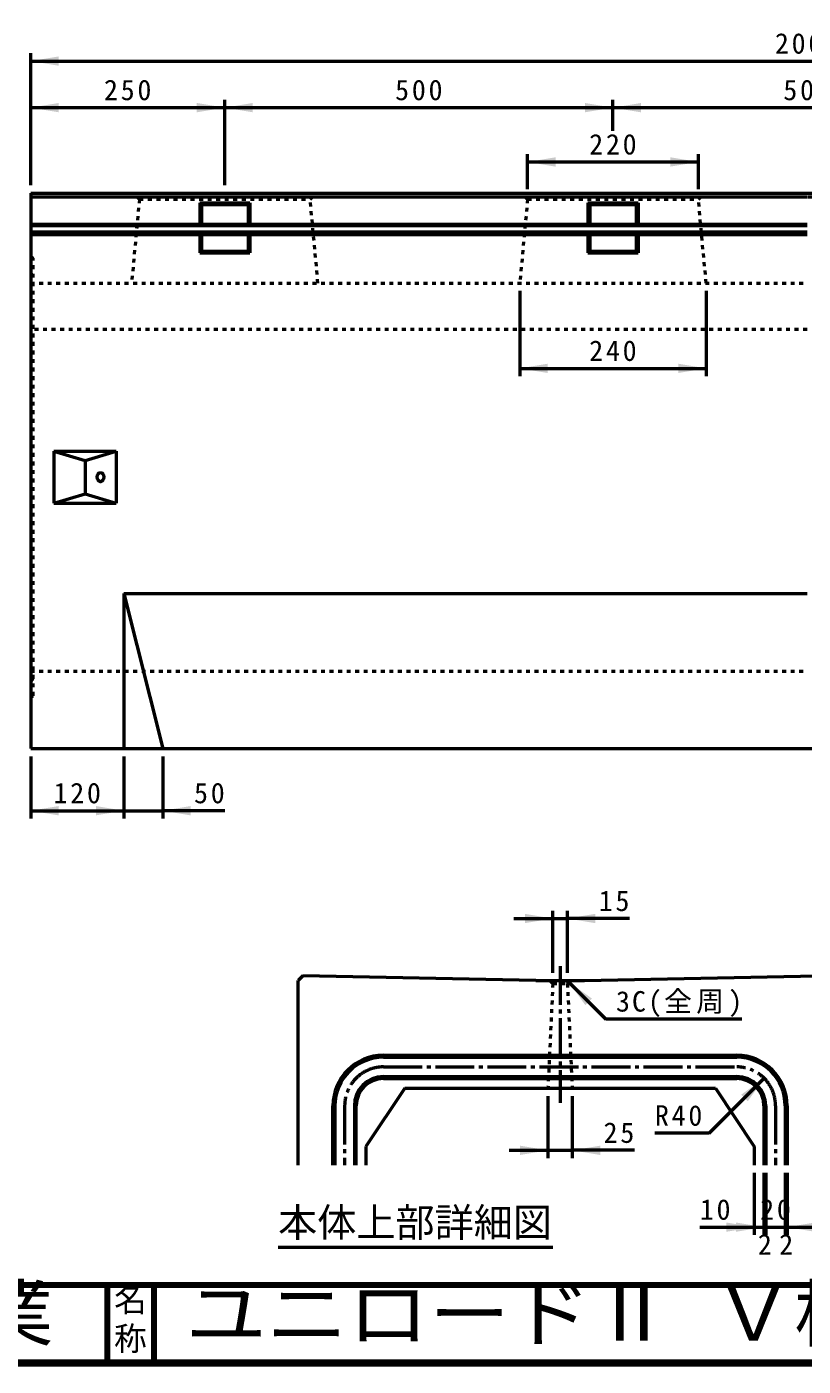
# Model space of a CAD drawing. Units: millimetres, scale not verified. Extents: x 100 to 4105, y 100 to 2870.
# Drawn here: x 1907 to 2907, y 100 to 1826 of the extents above; entities that cross this region are included whole.
import ezdxf
from ezdxf.enums import TextEntityAlignment as Align

# ---------------------------------------------------------------- set-up
doc = ezdxf.new("R2010")
doc.units = ezdxf.units.MM
doc.header["$LTSCALE"] = 5
doc.linetypes.add('USER1', pattern=[2.2, 1, -1.2])
doc.linetypes.add('USER2', pattern=[13.4, 10, -1.2, 1, -1.2])
doc.layers.add('V-nasSTD', color=7, linetype='Continuous', lineweight=50)
doc.styles.add('ＭＳ ゴシック', font='')
doc.styles.get('ＭＳ ゴシック').set_extended_font_data('MS Gothic')

msp = doc.modelspace()

# ---------------------------------------------------------------- hatches: boundary and pattern name
at = {"layer": 'V-nasSTD'}
for points in [[(1947.552, 1787.857), (1911.552, 1781.857), (1947.552, 1775.857)], [(1947.552, 1727.857), (1911.552, 1721.857), (1947.552, 1715.857)], [(2125.552, 1715.857), (2161.552, 1721.857), (2125.552, 1727.857)], [(2197.552, 1727.857), (2161.552, 1721.857), (2197.552, 1715.857)], [(2625.552, 1715.857), (2661.552, 1721.857), (2625.552, 1727.857)], [(2697.552, 1727.857), (2661.552, 1721.857), (2697.552, 1715.857)], [(2587.552, 1657.857), (2551.552, 1651.857), (2587.552, 1645.857)], [(2735.552, 1645.857), (2771.552, 1651.857), (2735.552, 1657.857)], [(2577.552, 1391.857), (2541.552, 1385.857), (2577.552, 1379.857)], [(2745.552, 1379.857), (2781.552, 1385.857), (2745.552, 1391.857)], [(1947.552, 821.857), (1911.552, 815.857), (1947.552, 809.857)], [(1995.552, 809.857), (2031.552, 815.857), (1995.552, 821.857)], [(2117.552, 821.857), (2081.552, 815.857), (2117.552, 809.857)], [(2548.058, 670.943), (2584.058, 676.943), (2548.058, 682.943)], [(2638.808, 682.943), (2602.808, 676.943), (2638.808, 670.943)], [(2634.382, 573.854), (2604.683, 595.068), (2625.897, 565.369)], [(2835.075, 441.349), (2856.289, 471.048), (2826.59, 449.835)], [(2541.808, 372.193), (2577.808, 378.193), (2541.808, 384.193)], [(2645.058, 384.193), (2609.058, 378.193), (2645.058, 372.193)], [(2807.433, 273.193), (2843.433, 279.193), (2807.433, 285.193)], [(2819.933, 273.193), (2855.933, 279.193), (2819.933, 285.193)], [(2921.933, 285.193), (2885.933, 279.193), (2921.933, 273.193)]]:
    msp.add_hatch(color=256, dxfattribs=at).paths.add_polyline_path(points)

# ---------------------------------------------------------------- linework, layer by layer
for p, q in [((1911.552, 1621.857), (1911.552, 1791.857)), ((1911.552, 1781.857), (3911.552, 1781.857)), ((2161.552, 1621.857), (2161.552, 1731.857)), ((2661.552, 1691.857), (2661.552, 1731.857)), ((1911.552, 1721.857), (2161.552, 1721.857)), ((2161.552, 1721.857), (2661.552, 1721.857)), ((2661.552, 1721.857), (3161.552, 1721.857)), ((2551.552, 1616.857), (2551.552, 1661.857)), ((2771.552, 1616.857), (2771.552, 1661.857)), ((2551.552, 1651.857), (2771.552, 1651.857)), ((1911.552, 1611.857), (1911.552, 895.857)), ((1911.552, 1611.857), (3911.552, 1611.857)), ((1911.552, 1606.857), (2911.552, 1606.857)), ((2129.252, 1599.157), (2193.852, 1599.157)), ((2129.252, 1599.157), (2131.552, 1596.857)), ((2129.252, 1599.157), (2129.252, 1571.872)), ((2131.552, 1596.857), (2191.552, 1596.857)), ((2131.552, 1596.857), (2131.552, 1571.872)), ((2191.552, 1596.857), (2193.852, 1599.157)), ((2191.552, 1596.857), (2191.552, 1571.872)), ((2193.852, 1599.157), (2193.852, 1571.872)), ((2629.252, 1599.157), (2693.852, 1599.157)), ((2629.252, 1599.157), (2631.552, 1596.857)), ((2629.252, 1599.157), (2629.252, 1571.872)), ((2631.552, 1596.857), (2691.552, 1596.857)), ((2631.552, 1596.857), (2631.552, 1571.872)), ((2691.552, 1596.857), (2693.852, 1599.157)), ((2691.552, 1596.857), (2691.552, 1571.872)), ((2693.852, 1599.157), (2693.852, 1571.872)), ((1911.552, 1571.872), (2911.552, 1571.872)), ((1911.552, 1569.857), (2911.552, 1569.857)), ((1911.552, 1561.857), (2911.552, 1561.857)), ((1911.552, 1558.499), (2911.552, 1558.499)), ((2129.252, 1558.499), (2129.252, 1534.557)), ((2131.552, 1558.499), (2131.552, 1536.857)), ((2191.552, 1558.499), (2191.552, 1536.857)), ((2193.852, 1558.499), (2193.852, 1534.557)), ((2629.252, 1558.499), (2629.252, 1534.557)), ((2631.552, 1558.499), (2631.552, 1536.857)), ((2691.552, 1558.499), (2691.552, 1536.857)), ((2693.852, 1558.499), (2693.852, 1534.557)), ((2129.252, 1534.557), (2131.552, 1536.857)), ((2131.552, 1536.857), (2191.552, 1536.857)), ((2191.552, 1536.857), (2193.852, 1534.557)), ((2629.252, 1534.557), (2631.552, 1536.857)), ((2631.552, 1536.857), (2691.552, 1536.857)), ((2691.552, 1536.857), (2693.852, 1534.557)), ((2129.252, 1534.557), (2193.852, 1534.557)), ((2629.252, 1534.557), (2693.852, 1534.557)), ((2541.552, 1485.857), (2541.552, 1375.857)), ((2781.552, 1485.857), (2781.552, 1375.857)), ((2541.552, 1385.857), (2781.552, 1385.857)), ((1941.552, 1279.357), (1941.552, 1212.357)), ((1941.552, 1279.357), (2021.552, 1279.357)), ((1941.552, 1279.357), (1981.552, 1267.357)), ((1981.552, 1267.357), (2021.552, 1279.357)), ((2021.552, 1279.357), (2021.552, 1212.357)), ((1981.552, 1267.357), (1981.552, 1224.357)), ((1941.552, 1212.357), (1981.552, 1224.357)), ((1941.552, 1212.357), (2021.552, 1212.357)), ((1981.552, 1224.357), (2021.552, 1212.357)), ((2031.552, 1095.857), (2031.552, 895.857)), ((2031.552, 1095.857), (2911.552, 1095.857)), ((2031.552, 1095.857), (2081.552, 895.857)), ((1911.552, 895.857), (3911.552, 895.857)), ((1911.552, 885.857), (1911.552, 805.857)), ((2031.552, 885.857), (2031.552, 805.857)), ((2081.552, 885.857), (2081.552, 805.857)), ((1911.552, 815.857), (2031.552, 815.857)), ((2031.552, 815.857), (2081.552, 815.857)), ((2161.552, 815.857), (2081.552, 815.857)), ((2534.058, 676.943), (2584.058, 676.943)), ((2584.058, 606.943), (2584.058, 686.943)), ((2584.058, 676.943), (2602.808, 676.943)), ((2602.808, 606.943), (2602.808, 686.943)), ((2682.808, 676.943), (2602.808, 676.943)), ((2262.183, 603.193), (2255.933, 596.943)), ((2255.933, 359.193), (2255.933, 596.943)), ((2562.183, 596.943), (2262.183, 603.193)), ((2562.183, 596.943), (2624.683, 596.943)), ((2604.683, 595.068), (2652.394, 547.357)), ((2624.683, 596.943), (2924.683, 603.193)), ((2827.394, 547.357), (2652.394, 547.357)), ((2365.933, 500.693), (2820.933, 500.693)), ((2365.933, 498.193), (2820.933, 498.193)), ((2365.933, 473.193), (2820.933, 473.193)), ((2365.933, 470.693), (2820.933, 470.693)), ((2785.578, 400.337), (2856.289, 471.048)), ((2393.433, 458.193), (2343.433, 383.193)), ((2393.433, 458.193), (2793.433, 458.193)), ((2577.808, 458.193), (2609.058, 458.193)), ((2793.433, 458.193), (2843.433, 383.193)), ((2300.933, 395.693), (2300.933, 435.693)), ((2303.433, 435.693), (2303.433, 359.193)), ((2328.433, 435.693), (2328.433, 359.193)), ((2330.933, 395.693), (2330.933, 435.693)), ((2577.808, 448.193), (2577.808, 368.193)), ((2609.058, 448.193), (2609.058, 368.193)), ((2855.933, 435.693), (2855.933, 395.693)), ((2858.433, 435.693), (2858.433, 359.193)), ((2883.433, 435.693), (2883.433, 359.193)), ((2885.933, 435.693), (2885.933, 395.693)), ((2785.578, 400.337), (2715.578, 400.337)), ((2300.933, 359.193), (2300.933, 395.693)), ((2330.933, 359.193), (2330.933, 395.693)), ((2343.433, 383.193), (2343.433, 359.193)), ((2843.433, 383.193), (2843.433, 359.193)), ((2855.933, 395.693), (2855.933, 359.193)), ((2885.933, 395.693), (2885.933, 359.193)), ((2527.808, 378.193), (2577.808, 378.193)), ((2577.808, 378.193), (2609.058, 378.193)), ((2689.058, 378.193), (2609.058, 378.193)), ((2843.433, 349.193), (2843.433, 269.193)), ((2855.933, 349.193), (2855.933, 269.193)), ((2858.433, 349.193), (2858.433, 269.193)), ((2883.433, 349.193), (2883.433, 269.193)), ((2885.933, 349.193), (2885.933, 269.193)), ((2773.433, 279.193), (2843.433, 279.193)), ((2843.433, 279.193), (2855.933, 279.193)), ((2855.933, 279.193), (2858.433, 279.193)), ((2858.433, 279.193), (2883.433, 279.193)), ((2883.433, 279.193), (2885.933, 279.193)), ((2885.933, 279.193), (2930.933, 279.193)), ((2893.746, 279.193), (2901.558, 279.193)), ((2230.197, 253.407), (2584.207, 253.407))]:
    msp.add_line(p, q, dxfattribs=at)
at = {"layer": 'V-nasSTD', "linetype": 'USER1'}
for p, q in [((1911.552, 1606.857), (3911.552, 1606.857)), ((2051.552, 1603.857), (2048.552, 1606.857)), ((2271.552, 1603.857), (2274.552, 1606.857)), ((2551.552, 1603.857), (2548.552, 1606.857)), ((2771.552, 1603.857), (2774.552, 1606.857)), ((2051.552, 1603.857), (2041.552, 1495.857)), ((2051.552, 1603.857), (2271.552, 1603.857)), ((2281.552, 1495.857), (2271.552, 1603.857)), ((2551.552, 1603.857), (2541.552, 1495.857)), ((2551.552, 1603.857), (2771.552, 1603.857)), ((2781.552, 1495.857), (2771.552, 1603.857)), ((1911.552, 1529.857), (1914.552, 1527.857)), ((1914.552, 963.857), (1914.552, 1527.857)), ((1911.552, 1505.857), (1914.552, 1507.857)), ((1911.552, 1495.857), (2911.552, 1495.857)), ((2911.552, 1435.857), (1911.552, 1435.857)), ((1911.552, 995.857), (2911.552, 995.857)), ((1911.552, 985.857), (1914.552, 983.857)), ((1911.552, 961.857), (1914.552, 963.857)), ((2584.058, 593.193), (2577.808, 458.193)), ((2584.058, 593.193), (2580.308, 596.943)), ((2580.308, 596.943), (2606.558, 596.943)), ((2584.058, 593.193), (2602.808, 593.193)), ((2602.808, 593.193), (2606.558, 596.943)), ((2602.808, 593.193), (2609.058, 458.193))]:
    msp.add_line(p, q, dxfattribs=at)
at = {"layer": 'V-nasSTD', "linetype": 'USER2'}
for p, q in [((2593.433, 615.693), (2593.433, 439.443)), ((2365.933, 485.693), (2820.933, 485.693)), ((2315.933, 435.693), (2315.933, 359.193)), ((2870.933, 435.693), (2870.933, 359.193))]:
    msp.add_line(p, q, dxfattribs=at)
at = {"layer": 'V-nasSTD', "lineweight": 100}
for p, q in [((105, 205), (4100, 205)), ((2010, 205), (2010, 105)), ((2070, 205), (2070, 105)), ((105, 105), (4100, 105))]:
    msp.add_line(p, q, dxfattribs=at)
at = {"layer": 'V-nasSTD', "lineweight": 13}
msp.add_lwpolyline([(100, 100), (100, 2870), (4105, 2870), (4105, 100)], close=True, dxfattribs=at)
at = {"layer": 'V-nasSTD'}
for centre, radius, start, end in [((2365.933, 435.693), 65, 90, 180), ((2820.933, 435.693), 65, 0, 90), ((2365.933, 435.693), 62.5, 90, 180), ((2820.933, 435.693), 62.5, 0, 90), ((2365.933, 435.693), 37.5, 90, 180), ((2365.933, 435.693), 35, 90, 180), ((2820.933, 435.693), 37.5, 0, 90), ((2820.933, 435.693), 35, 0, 90)]:
    msp.add_arc(centre, radius, start, end, dxfattribs=at)
at = {"layer": 'V-nasSTD', "linetype": 'USER2'}
for centre, start, end in [((2365.933, 435.693), 90, 180), ((2820.933, 435.693), 0, 90)]:
    msp.add_arc(centre, 50, start, end, dxfattribs=at)
at = {"layer": 'V-nasSTD'}
msp.add_ellipse((2001.552, 1245.857), major_axis=(0, 6), ratio=0.707107, dxfattribs=at)

# ---------------------------------------------------------------- texts
at = {"layer": 'V-nasSTD', "style": 'ＭＳ ゴシック'}
for s, height, p in [('本体上部詳細図', 36.95, (2230.197, 303.807)), ('2', 26.39, (2848.183, 270.193)), ('2', 26.39, (2875.683, 270.193)), ('名', 30.79, (2018.982, 200.999)), ('称', 30.79, (2018.976, 151.01))]:
    msp.add_text(s, height=height, dxfattribs=at).set_placement(p, align=Align.TOP_LEFT)
at = {"layer": 'V-nasSTD', "style": 'ＭＳ ゴシック', "width": 1.1}
for s, p in [('株式会社船生コンクリート工業', (478.279, 202.55)), ('ユニロードⅡ Ｖ標準', (2111, 202.47))]:
    msp.add_text(s, height=69.65, dxfattribs=at).set_placement(p, align=Align.TOP_LEFT)
at = {"layer": 'V-nasSTD', "char_height": 26.39, "attachment_point": 1, "style": 'ＭＳ ゴシック'}
for s, insert in [('\\T1.2;2000', (2870.152, 1817.857)), ('\\T1.2;250', (2005.952, 1757.857)), ('\\T1.2;500', (2380.952, 1757.857)), ('\\T1.2;500', (2880.952, 1757.857)), ('\\T1.2;220', (2630.952, 1687.857)), ('\\T1.2;240', (2630.952, 1421.857)), ('\\T1.2;120', (1940.952, 851.857)), ('\\T1.2;50', (2121.952, 851.857)), ('\\T1.2;15', (2643.208, 712.943)), ('\\T1.15;3C(全周)', (2665.394, 583.357)), ('\\T1.2;R40', (2715.578, 436.337)), ('\\T1.2;25', (2649.458, 414.193)), ('\\T1.2;10', (2773.433, 315.193)), ('\\T1.2;20', (2851.133, 315.193))]:
    msp.add_mtext(s, dxfattribs=dict(at, insert=insert))

doc.saveas('drawing.dxf')
